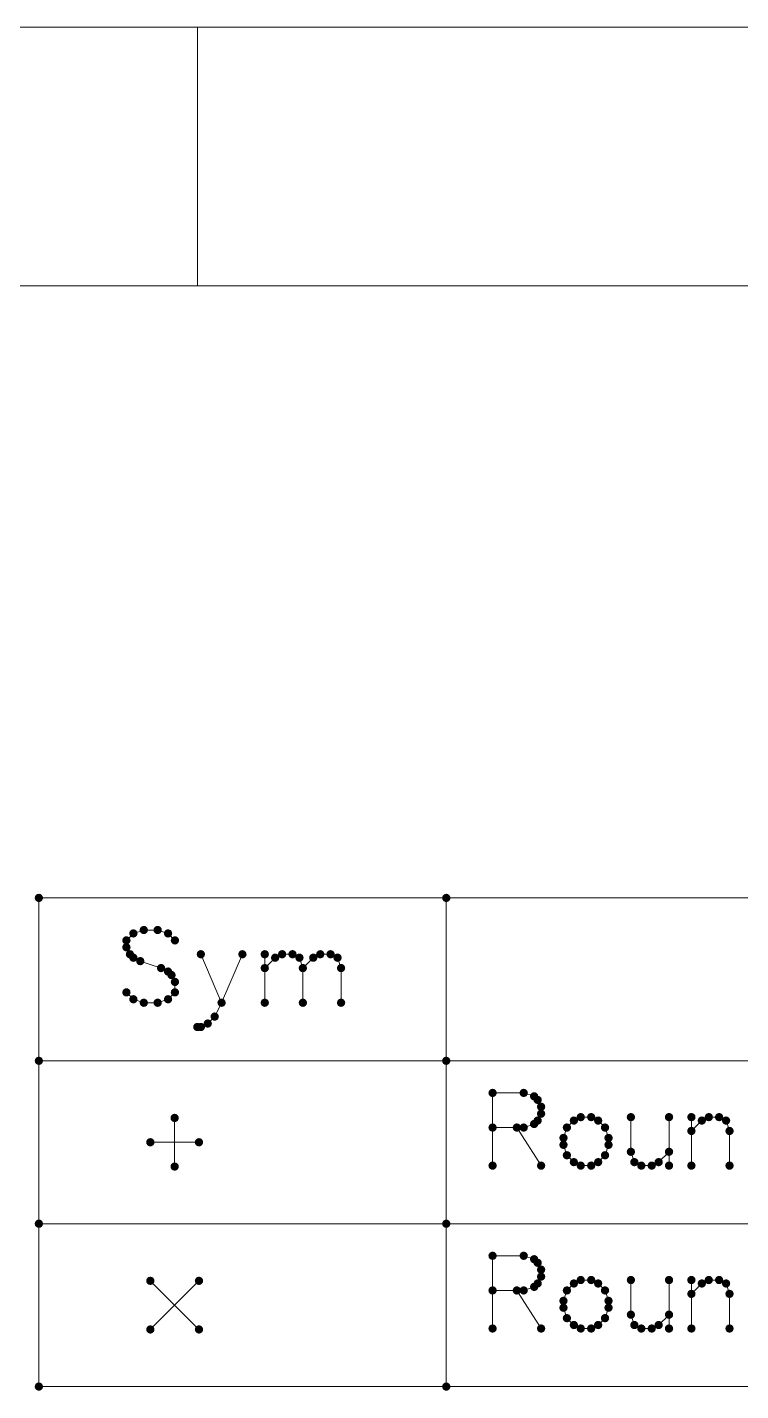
# Model space of a CAD drawing. Header units: millimetres. Extents: x 0 to 279, y 0 to 216.
# Drawn here: x 135.52 to 153.03, y 176.14 to 209.62 of the extents above; entities that cross this region are included whole.
import ezdxf

# ---------------------------------------------------------------- set-up
doc = ezdxf.new("R2010")
doc.units = ezdxf.units.MM
doc.layers.get('0').update_dxf_attribs({"lineweight": 0})
doc.layers.add('9.1 Drawing sheet', color=9, linetype='Continuous', lineweight=9)

# ---------------------------------------------------------------- blocks, each defined once
blk = doc.blocks.new('Zoned border')
at = {"layer": '9.1 Drawing sheet'}
for p, q in [((6.35, 209.55), (273.05, 209.55)), ((139.7, 203.2), (139.7, 209.55))]:
    blk.add_line(p, q, dxfattribs=at)
blk = doc.blocks.new('Paper Frame')
at = {"layer": '9.1 Drawing sheet'}
blk.add_line((12.7, 203.2), (266.7, 203.2), dxfattribs=at)
blk.add_blockref('Zoned border', (0, 0), dxfattribs=at)
blk = doc.blocks.new('pcb')
h = blk.add_hatch(color=256)
edge = h.paths.add_edge_path(flags=0)
edge.add_arc((105.807, 38.1), 0.102, 0, 360)
h = blk.add_hatch(color=256)
edge = h.paths.add_edge_path(flags=0)
edge.add_arc((105.807, 38.1), 0.102, 0, 360)
h = blk.add_hatch(color=256)
edge = h.paths.add_edge_path(flags=0)
edge.add_arc((115.807, 38.1), 0.102, 0, 360)
h = blk.add_hatch(color=256)
edge = h.paths.add_edge_path(flags=0)
edge.add_arc((115.807, 38.1), 0.102, 0, 360)
h = blk.add_hatch(color=256)
edge = h.paths.add_edge_path(flags=0)
edge.add_arc((115.807, 38.1), 0.102, 0, 360)
h = blk.add_hatch(color=256)
edge = h.paths.add_edge_path(flags=0)
edge.add_arc((108.127, 37.228), 0.102, 0, 360)
h = blk.add_hatch(color=256)
edge = h.paths.add_edge_path(flags=0)
edge.add_arc((108.383, 37.312), 0.102, 0, 360)
h = blk.add_hatch(color=256)
edge = h.paths.add_edge_path(flags=0)
edge.add_arc((108.723, 37.312), 0.102, 0, 360)
h = blk.add_hatch(color=256)
edge = h.paths.add_edge_path(flags=0)
edge.add_arc((108.978, 37.228), 0.102, 0, 360)
h = blk.add_hatch(color=256)
edge = h.paths.add_edge_path(flags=0)
edge.add_arc((107.956, 37.057), 0.102, 0, 360)
h = blk.add_hatch(color=256)
edge = h.paths.add_edge_path(flags=0)
edge.add_arc((107.956, 36.888), 0.102, 0, 360)
h = blk.add_hatch(color=256)
edge = h.paths.add_edge_path(flags=0)
edge.add_arc((109.147, 37.057), 0.102, 0, 360)
h = blk.add_hatch(color=256)
edge = h.paths.add_edge_path(flags=0)
edge.add_arc((108.043, 36.717), 0.102, 0, 360)
h = blk.add_hatch(color=256)
edge = h.paths.add_edge_path(flags=0)
edge.add_arc((108.127, 36.632), 0.102, 0, 360)
h = blk.add_hatch(color=256)
edge = h.paths.add_edge_path(flags=0)
edge.add_arc((108.296, 36.548), 0.102, 0, 360)
h = blk.add_hatch(color=256)
edge = h.paths.add_edge_path(flags=0)
edge.add_arc((109.783, 36.717), 0.102, 0, 360)
h = blk.add_hatch(color=256)
edge = h.paths.add_edge_path(flags=0)
edge.add_arc((110.803, 36.717), 0.102, 0, 360)
h = blk.add_hatch(color=256)
edge = h.paths.add_edge_path(flags=0)
edge.add_arc((111.352, 36.717), 0.102, 0, 360)
h = blk.add_hatch(color=256)
edge = h.paths.add_edge_path(flags=0)
edge.add_arc((111.607, 36.632), 0.102, 0, 360)
h = blk.add_hatch(color=256)
edge = h.paths.add_edge_path(flags=0)
edge.add_arc((111.778, 36.717), 0.102, 0, 360)
h = blk.add_hatch(color=256)
edge = h.paths.add_edge_path(flags=0)
edge.add_arc((112.032, 36.717), 0.102, 0, 360)
h = blk.add_hatch(color=256)
edge = h.paths.add_edge_path(flags=0)
edge.add_arc((112.203, 36.632), 0.102, 0, 360)
h = blk.add_hatch(color=256)
edge = h.paths.add_edge_path(flags=0)
edge.add_arc((112.543, 36.632), 0.102, 0, 360)
h = blk.add_hatch(color=256)
edge = h.paths.add_edge_path(flags=0)
edge.add_arc((112.714, 36.717), 0.102, 0, 360)
h = blk.add_hatch(color=256)
edge = h.paths.add_edge_path(flags=0)
edge.add_arc((112.967, 36.717), 0.102, 0, 360)
h = blk.add_hatch(color=256)
edge = h.paths.add_edge_path(flags=0)
edge.add_arc((113.138, 36.632), 0.102, 0, 360)
h = blk.add_hatch(color=256)
edge = h.paths.add_edge_path(flags=0)
edge.add_arc((108.807, 36.377), 0.102, 0, 360)
h = blk.add_hatch(color=256)
edge = h.paths.add_edge_path(flags=0)
edge.add_arc((108.978, 36.292), 0.102, 0, 360)
h = blk.add_hatch(color=256)
edge = h.paths.add_edge_path(flags=0)
edge.add_arc((109.063, 36.206), 0.102, 0, 360)
h = blk.add_hatch(color=256)
edge = h.paths.add_edge_path(flags=0)
edge.add_arc((111.352, 36.377), 0.102, 0, 360)
h = blk.add_hatch(color=256)
edge = h.paths.add_edge_path(flags=0)
edge.add_arc((112.287, 36.377), 0.102, 0, 360)
h = blk.add_hatch(color=256)
edge = h.paths.add_edge_path(flags=0)
edge.add_arc((112.287, 36.377), 0.102, 0, 360)
h = blk.add_hatch(color=256)
edge = h.paths.add_edge_path(flags=0)
edge.add_arc((113.225, 36.377), 0.102, 0, 360)
h = blk.add_hatch(color=256)
edge = h.paths.add_edge_path(flags=0)
edge.add_arc((107.956, 35.781), 0.102, 0, 360)
h = blk.add_hatch(color=256)
edge = h.paths.add_edge_path(flags=0)
edge.add_arc((109.147, 36.037), 0.102, 0, 360)
h = blk.add_hatch(color=256)
edge = h.paths.add_edge_path(flags=0)
edge.add_arc((109.147, 35.781), 0.102, 0, 360)
h = blk.add_hatch(color=256)
edge = h.paths.add_edge_path(flags=0)
edge.add_arc((108.127, 35.612), 0.102, 0, 360)
h = blk.add_hatch(color=256)
edge = h.paths.add_edge_path(flags=0)
edge.add_arc((108.383, 35.526), 0.102, 0, 360)
h = blk.add_hatch(color=256)
edge = h.paths.add_edge_path(flags=0)
edge.add_arc((108.723, 35.526), 0.102, 0, 360)
h = blk.add_hatch(color=256)
edge = h.paths.add_edge_path(flags=0)
edge.add_arc((108.978, 35.612), 0.102, 0, 360)
h = blk.add_hatch(color=256)
edge = h.paths.add_edge_path(flags=0)
edge.add_arc((110.292, 35.526), 0.102, 0, 360)
h = blk.add_hatch(color=256)
edge = h.paths.add_edge_path(flags=0)
edge.add_arc((110.292, 35.526), 0.102, 0, 360)
h = blk.add_hatch(color=256)
edge = h.paths.add_edge_path(flags=0)
edge.add_arc((111.352, 35.526), 0.102, 0, 360)
h = blk.add_hatch(color=256)
edge = h.paths.add_edge_path(flags=0)
edge.add_arc((112.287, 35.526), 0.102, 0, 360)
h = blk.add_hatch(color=256)
edge = h.paths.add_edge_path(flags=0)
edge.add_arc((113.225, 35.526), 0.102, 0, 360)
h = blk.add_hatch(color=256)
edge = h.paths.add_edge_path(flags=0)
edge.add_arc((110.123, 35.186), 0.102, 0, 360)
h = blk.add_hatch(color=256)
edge = h.paths.add_edge_path(flags=0)
edge.add_arc((109.696, 34.93), 0.102, 0, 360)
h = blk.add_hatch(color=256)
edge = h.paths.add_edge_path(flags=0)
edge.add_arc((109.783, 34.93), 0.102, 0, 360)
h = blk.add_hatch(color=256)
edge = h.paths.add_edge_path(flags=0)
edge.add_arc((109.952, 35.015), 0.102, 0, 360)
h = blk.add_hatch(color=256)
edge = h.paths.add_edge_path(flags=0)
edge.add_arc((105.807, 34.1), 0.102, 0, 360)
h = blk.add_hatch(color=256)
edge = h.paths.add_edge_path(flags=0)
edge.add_arc((105.807, 34.1), 0.102, 0, 360)
h = blk.add_hatch(color=256)
edge = h.paths.add_edge_path(flags=0)
edge.add_arc((105.807, 34.1), 0.102, 0, 360)
h = blk.add_hatch(color=256)
edge = h.paths.add_edge_path(flags=0)
edge.add_arc((115.807, 34.1), 0.102, 0, 360)
h = blk.add_hatch(color=256)
edge = h.paths.add_edge_path(flags=0)
edge.add_arc((115.807, 34.1), 0.102, 0, 360)
h = blk.add_hatch(color=256)
edge = h.paths.add_edge_path(flags=0)
edge.add_arc((115.807, 34.1), 0.102, 0, 360)
h = blk.add_hatch(color=256)
edge = h.paths.add_edge_path(flags=0)
edge.add_arc((115.807, 34.1), 0.102, 0, 360)
h = blk.add_hatch(color=256)
edge = h.paths.add_edge_path(flags=0)
edge.add_arc((115.807, 34.1), 0.102, 0, 360)
h = blk.add_hatch(color=256)
edge = h.paths.add_edge_path(flags=0)
edge.add_arc((116.944, 33.312), 0.102, 0, 360)
h = blk.add_hatch(color=256)
edge = h.paths.add_edge_path(flags=0)
edge.add_arc((117.708, 33.312), 0.102, 0, 360)
h = blk.add_hatch(color=256)
edge = h.paths.add_edge_path(flags=0)
edge.add_arc((117.964, 33.228), 0.102, 0, 360)
h = blk.add_hatch(color=256)
edge = h.paths.add_edge_path(flags=0)
edge.add_arc((118.05, 33.141), 0.102, 0, 360)
h = blk.add_hatch(color=256)
edge = h.paths.add_edge_path(flags=0)
edge.add_arc((118.135, 32.972), 0.102, 0, 360)
h = blk.add_hatch(color=256)
edge = h.paths.add_edge_path(flags=0)
edge.add_arc((118.135, 32.801), 0.102, 0, 360)
h = blk.add_hatch(color=256)
edge = h.paths.add_edge_path(flags=0)
edge.add_arc((119.108, 32.717), 0.102, 0, 360)
h = blk.add_hatch(color=256)
edge = h.paths.add_edge_path(flags=0)
edge.add_arc((119.108, 32.717), 0.102, 0, 360)
h = blk.add_hatch(color=256)
edge = h.paths.add_edge_path(flags=0)
edge.add_arc((119.364, 32.717), 0.102, 0, 360)
h = blk.add_hatch(color=256)
edge = h.paths.add_edge_path(flags=0)
edge.add_arc((120.339, 32.717), 0.102, 0, 360)
h = blk.add_hatch(color=256)
edge = h.paths.add_edge_path(flags=0)
edge.add_arc((121.275, 32.717), 0.102, 0, 360)
h = blk.add_hatch(color=256)
edge = h.paths.add_edge_path(flags=0)
edge.add_arc((121.824, 32.717), 0.102, 0, 360)
h = blk.add_hatch(color=256)
edge = h.paths.add_edge_path(flags=0)
edge.add_arc((122.251, 32.717), 0.102, 0, 360)
h = blk.add_hatch(color=256)
edge = h.paths.add_edge_path(flags=0)
edge.add_arc((122.504, 32.717), 0.102, 0, 360)
h = blk.add_hatch(color=256)
edge = h.paths.add_edge_path(flags=0)
edge.add_arc((109.14, 32.697), 0.102, 0, 360)
h = blk.add_hatch(color=256)
edge = h.paths.add_edge_path(flags=0)
edge.add_arc((116.944, 32.461), 0.102, 0, 360)
h = blk.add_hatch(color=256)
edge = h.paths.add_edge_path(flags=0)
edge.add_arc((117.539, 32.461), 0.102, 0, 360)
h = blk.add_hatch(color=256)
edge = h.paths.add_edge_path(flags=0)
edge.add_arc((117.708, 32.461), 0.102, 0, 360)
h = blk.add_hatch(color=256)
edge = h.paths.add_edge_path(flags=0)
edge.add_arc((117.964, 32.548), 0.102, 0, 360)
h = blk.add_hatch(color=256)
edge = h.paths.add_edge_path(flags=0)
edge.add_arc((118.05, 32.632), 0.102, 0, 360)
h = blk.add_hatch(color=256)
edge = h.paths.add_edge_path(flags=0)
edge.add_arc((118.768, 32.461), 0.102, 0, 360)
h = blk.add_hatch(color=256)
edge = h.paths.add_edge_path(flags=0)
edge.add_arc((118.939, 32.632), 0.102, 0, 360)
h = blk.add_hatch(color=256)
edge = h.paths.add_edge_path(flags=0)
edge.add_arc((119.535, 32.632), 0.102, 0, 360)
h = blk.add_hatch(color=256)
edge = h.paths.add_edge_path(flags=0)
edge.add_arc((119.704, 32.461), 0.102, 0, 360)
h = blk.add_hatch(color=256)
edge = h.paths.add_edge_path(flags=0)
edge.add_arc((121.824, 32.377), 0.102, 0, 360)
h = blk.add_hatch(color=256)
edge = h.paths.add_edge_path(flags=0)
edge.add_arc((122.08, 32.632), 0.102, 0, 360)
h = blk.add_hatch(color=256)
edge = h.paths.add_edge_path(flags=0)
edge.add_arc((122.675, 32.632), 0.102, 0, 360)
h = blk.add_hatch(color=256)
edge = h.paths.add_edge_path(flags=0)
edge.add_arc((122.76, 32.377), 0.102, 0, 360)
h = blk.add_hatch(color=256)
edge = h.paths.add_edge_path(flags=0)
edge.add_arc((108.543, 32.1), 0.102, 0, 360)
h = blk.add_hatch(color=256)
edge = h.paths.add_edge_path(flags=0)
edge.add_arc((109.737, 32.1), 0.102, 0, 360)
h = blk.add_hatch(color=256)
edge = h.paths.add_edge_path(flags=0)
edge.add_arc((118.684, 32.206), 0.102, 0, 360)
h = blk.add_hatch(color=256)
edge = h.paths.add_edge_path(flags=0)
edge.add_arc((119.79, 32.206), 0.102, 0, 360)
h = blk.add_hatch(color=256)
edge = h.paths.add_edge_path(flags=0)
edge.add_arc((118.684, 32.037), 0.102, 0, 360)
h = blk.add_hatch(color=256)
edge = h.paths.add_edge_path(flags=0)
edge.add_arc((118.768, 31.781), 0.102, 0, 360)
h = blk.add_hatch(color=256)
edge = h.paths.add_edge_path(flags=0)
edge.add_arc((119.704, 31.781), 0.102, 0, 360)
h = blk.add_hatch(color=256)
edge = h.paths.add_edge_path(flags=0)
edge.add_arc((119.79, 32.037), 0.102, 0, 360)
h = blk.add_hatch(color=256)
edge = h.paths.add_edge_path(flags=0)
edge.add_arc((120.339, 31.866), 0.102, 0, 360)
h = blk.add_hatch(color=256)
edge = h.paths.add_edge_path(flags=0)
edge.add_arc((121.275, 31.866), 0.102, 0, 360)
h = blk.add_hatch(color=256)
edge = h.paths.add_edge_path(flags=0)
edge.add_arc((109.14, 31.503), 0.102, 0, 360)
h = blk.add_hatch(color=256)
edge = h.paths.add_edge_path(flags=0)
edge.add_arc((116.944, 31.526), 0.102, 0, 360)
h = blk.add_hatch(color=256)
edge = h.paths.add_edge_path(flags=0)
edge.add_arc((118.135, 31.526), 0.102, 0, 360)
h = blk.add_hatch(color=256)
edge = h.paths.add_edge_path(flags=0)
edge.add_arc((118.939, 31.612), 0.102, 0, 360)
h = blk.add_hatch(color=256)
edge = h.paths.add_edge_path(flags=0)
edge.add_arc((119.108, 31.526), 0.102, 0, 360)
h = blk.add_hatch(color=256)
edge = h.paths.add_edge_path(flags=0)
edge.add_arc((119.364, 31.526), 0.102, 0, 360)
h = blk.add_hatch(color=256)
edge = h.paths.add_edge_path(flags=0)
edge.add_arc((119.535, 31.612), 0.102, 0, 360)
h = blk.add_hatch(color=256)
edge = h.paths.add_edge_path(flags=0)
edge.add_arc((120.424, 31.612), 0.102, 0, 360)
h = blk.add_hatch(color=256)
edge = h.paths.add_edge_path(flags=0)
edge.add_arc((120.595, 31.526), 0.102, 0, 360)
h = blk.add_hatch(color=256)
edge = h.paths.add_edge_path(flags=0)
edge.add_arc((120.85, 31.526), 0.102, 0, 360)
h = blk.add_hatch(color=256)
edge = h.paths.add_edge_path(flags=0)
edge.add_arc((121.02, 31.612), 0.102, 0, 360)
h = blk.add_hatch(color=256)
edge = h.paths.add_edge_path(flags=0)
edge.add_arc((121.275, 31.526), 0.102, 0, 360)
h = blk.add_hatch(color=256)
edge = h.paths.add_edge_path(flags=0)
edge.add_arc((121.824, 31.526), 0.102, 0, 360)
h = blk.add_hatch(color=256)
edge = h.paths.add_edge_path(flags=0)
edge.add_arc((122.76, 31.526), 0.102, 0, 360)
h = blk.add_hatch(color=256)
edge = h.paths.add_edge_path(flags=0)
edge.add_arc((105.807, 30.1), 0.102, 0, 360)
h = blk.add_hatch(color=256)
edge = h.paths.add_edge_path(flags=0)
edge.add_arc((105.807, 30.1), 0.102, 0, 360)
h = blk.add_hatch(color=256)
edge = h.paths.add_edge_path(flags=0)
edge.add_arc((105.807, 30.1), 0.102, 0, 360)
h = blk.add_hatch(color=256)
edge = h.paths.add_edge_path(flags=0)
edge.add_arc((115.807, 30.1), 0.102, 0, 360)
h = blk.add_hatch(color=256)
edge = h.paths.add_edge_path(flags=0)
edge.add_arc((115.807, 30.1), 0.102, 0, 360)
h = blk.add_hatch(color=256)
edge = h.paths.add_edge_path(flags=0)
edge.add_arc((115.807, 30.1), 0.102, 0, 360)
h = blk.add_hatch(color=256)
edge = h.paths.add_edge_path(flags=0)
edge.add_arc((115.807, 30.1), 0.102, 0, 360)
h = blk.add_hatch(color=256)
edge = h.paths.add_edge_path(flags=0)
edge.add_arc((115.807, 30.1), 0.102, 0, 360)
h = blk.add_hatch(color=256)
edge = h.paths.add_edge_path(flags=0)
edge.add_arc((116.944, 29.312), 0.102, 0, 360)
h = blk.add_hatch(color=256)
edge = h.paths.add_edge_path(flags=0)
edge.add_arc((117.708, 29.312), 0.102, 0, 360)
h = blk.add_hatch(color=256)
edge = h.paths.add_edge_path(flags=0)
edge.add_arc((117.964, 29.228), 0.102, 0, 360)
h = blk.add_hatch(color=256)
edge = h.paths.add_edge_path(flags=0)
edge.add_arc((118.05, 29.141), 0.102, 0, 360)
h = blk.add_hatch(color=256)
edge = h.paths.add_edge_path(flags=0)
edge.add_arc((108.543, 28.697), 0.102, 0, 360)
h = blk.add_hatch(color=256)
edge = h.paths.add_edge_path(flags=0)
edge.add_arc((109.737, 28.697), 0.102, 0, 360)
h = blk.add_hatch(color=256)
edge = h.paths.add_edge_path(flags=0)
edge.add_arc((118.135, 28.972), 0.102, 0, 360)
h = blk.add_hatch(color=256)
edge = h.paths.add_edge_path(flags=0)
edge.add_arc((118.135, 28.801), 0.102, 0, 360)
h = blk.add_hatch(color=256)
edge = h.paths.add_edge_path(flags=0)
edge.add_arc((119.108, 28.717), 0.102, 0, 360)
h = blk.add_hatch(color=256)
edge = h.paths.add_edge_path(flags=0)
edge.add_arc((119.108, 28.717), 0.102, 0, 360)
h = blk.add_hatch(color=256)
edge = h.paths.add_edge_path(flags=0)
edge.add_arc((119.364, 28.717), 0.102, 0, 360)
h = blk.add_hatch(color=256)
edge = h.paths.add_edge_path(flags=0)
edge.add_arc((120.339, 28.717), 0.102, 0, 360)
h = blk.add_hatch(color=256)
edge = h.paths.add_edge_path(flags=0)
edge.add_arc((121.275, 28.717), 0.102, 0, 360)
h = blk.add_hatch(color=256)
edge = h.paths.add_edge_path(flags=0)
edge.add_arc((121.824, 28.717), 0.102, 0, 360)
h = blk.add_hatch(color=256)
edge = h.paths.add_edge_path(flags=0)
edge.add_arc((122.251, 28.717), 0.102, 0, 360)
h = blk.add_hatch(color=256)
edge = h.paths.add_edge_path(flags=0)
edge.add_arc((122.504, 28.717), 0.102, 0, 360)
h = blk.add_hatch(color=256)
edge = h.paths.add_edge_path(flags=0)
edge.add_arc((116.944, 28.461), 0.102, 0, 360)
h = blk.add_hatch(color=256)
edge = h.paths.add_edge_path(flags=0)
edge.add_arc((117.539, 28.461), 0.102, 0, 360)
h = blk.add_hatch(color=256)
edge = h.paths.add_edge_path(flags=0)
edge.add_arc((117.708, 28.461), 0.102, 0, 360)
h = blk.add_hatch(color=256)
edge = h.paths.add_edge_path(flags=0)
edge.add_arc((117.964, 28.548), 0.102, 0, 360)
h = blk.add_hatch(color=256)
edge = h.paths.add_edge_path(flags=0)
edge.add_arc((118.05, 28.632), 0.102, 0, 360)
h = blk.add_hatch(color=256)
edge = h.paths.add_edge_path(flags=0)
edge.add_arc((118.768, 28.461), 0.102, 0, 360)
h = blk.add_hatch(color=256)
edge = h.paths.add_edge_path(flags=0)
edge.add_arc((118.939, 28.632), 0.102, 0, 360)
h = blk.add_hatch(color=256)
edge = h.paths.add_edge_path(flags=0)
edge.add_arc((119.535, 28.632), 0.102, 0, 360)
h = blk.add_hatch(color=256)
edge = h.paths.add_edge_path(flags=0)
edge.add_arc((119.704, 28.461), 0.102, 0, 360)
h = blk.add_hatch(color=256)
edge = h.paths.add_edge_path(flags=0)
edge.add_arc((121.824, 28.377), 0.102, 0, 360)
h = blk.add_hatch(color=256)
edge = h.paths.add_edge_path(flags=0)
edge.add_arc((122.08, 28.632), 0.102, 0, 360)
h = blk.add_hatch(color=256)
edge = h.paths.add_edge_path(flags=0)
edge.add_arc((122.675, 28.632), 0.102, 0, 360)
h = blk.add_hatch(color=256)
edge = h.paths.add_edge_path(flags=0)
edge.add_arc((122.76, 28.377), 0.102, 0, 360)
h = blk.add_hatch(color=256)
edge = h.paths.add_edge_path(flags=0)
edge.add_arc((118.684, 28.206), 0.102, 0, 360)
h = blk.add_hatch(color=256)
edge = h.paths.add_edge_path(flags=0)
edge.add_arc((118.684, 28.037), 0.102, 0, 360)
h = blk.add_hatch(color=256)
edge = h.paths.add_edge_path(flags=0)
edge.add_arc((119.79, 28.206), 0.102, 0, 360)
h = blk.add_hatch(color=256)
edge = h.paths.add_edge_path(flags=0)
edge.add_arc((119.79, 28.037), 0.102, 0, 360)
h = blk.add_hatch(color=256)
edge = h.paths.add_edge_path(flags=0)
edge.add_arc((118.768, 27.781), 0.102, 0, 360)
h = blk.add_hatch(color=256)
edge = h.paths.add_edge_path(flags=0)
edge.add_arc((119.704, 27.781), 0.102, 0, 360)
h = blk.add_hatch(color=256)
edge = h.paths.add_edge_path(flags=0)
edge.add_arc((120.339, 27.866), 0.102, 0, 360)
h = blk.add_hatch(color=256)
edge = h.paths.add_edge_path(flags=0)
edge.add_arc((121.275, 27.866), 0.102, 0, 360)
h = blk.add_hatch(color=256)
edge = h.paths.add_edge_path(flags=0)
edge.add_arc((108.543, 27.503), 0.102, 0, 360)
h = blk.add_hatch(color=256)
edge = h.paths.add_edge_path(flags=0)
edge.add_arc((109.737, 27.503), 0.102, 0, 360)
h = blk.add_hatch(color=256)
edge = h.paths.add_edge_path(flags=0)
edge.add_arc((116.944, 27.526), 0.102, 0, 360)
h = blk.add_hatch(color=256)
edge = h.paths.add_edge_path(flags=0)
edge.add_arc((118.135, 27.526), 0.102, 0, 360)
h = blk.add_hatch(color=256)
edge = h.paths.add_edge_path(flags=0)
edge.add_arc((118.939, 27.612), 0.102, 0, 360)
h = blk.add_hatch(color=256)
edge = h.paths.add_edge_path(flags=0)
edge.add_arc((119.108, 27.526), 0.102, 0, 360)
h = blk.add_hatch(color=256)
edge = h.paths.add_edge_path(flags=0)
edge.add_arc((119.364, 27.526), 0.102, 0, 360)
h = blk.add_hatch(color=256)
edge = h.paths.add_edge_path(flags=0)
edge.add_arc((119.535, 27.612), 0.102, 0, 360)
h = blk.add_hatch(color=256)
edge = h.paths.add_edge_path(flags=0)
edge.add_arc((120.424, 27.612), 0.102, 0, 360)
h = blk.add_hatch(color=256)
edge = h.paths.add_edge_path(flags=0)
edge.add_arc((120.595, 27.526), 0.102, 0, 360)
h = blk.add_hatch(color=256)
edge = h.paths.add_edge_path(flags=0)
edge.add_arc((120.85, 27.526), 0.102, 0, 360)
h = blk.add_hatch(color=256)
edge = h.paths.add_edge_path(flags=0)
edge.add_arc((121.02, 27.612), 0.102, 0, 360)
h = blk.add_hatch(color=256)
edge = h.paths.add_edge_path(flags=0)
edge.add_arc((121.275, 27.526), 0.102, 0, 360)
h = blk.add_hatch(color=256)
edge = h.paths.add_edge_path(flags=0)
edge.add_arc((121.824, 27.526), 0.102, 0, 360)
h = blk.add_hatch(color=256)
edge = h.paths.add_edge_path(flags=0)
edge.add_arc((122.76, 27.526), 0.102, 0, 360)
h = blk.add_hatch(color=256)
edge = h.paths.add_edge_path(flags=0)
edge.add_arc((105.807, 26.1), 0.102, 0, 360)
h = blk.add_hatch(color=256)
edge = h.paths.add_edge_path(flags=0)
edge.add_arc((115.807, 26.1), 0.102, 0, 360)
h = blk.add_hatch(color=256)
edge = h.paths.add_edge_path(flags=0)
edge.add_arc((115.807, 26.1), 0.102, 0, 360)
at = {"flags": 128}
for points in [[(105.807, 38.1), (105.807, 38.1), (115.807, 38.1), (115.807, 38.1), (115.807, 34.1), (115.807, 34.1), (105.807, 34.1), (105.807, 34.1), (105.807, 38.1)], [(115.807, 38.1), (115.807, 38.1), (149.14, 38.1), (149.14, 38.1), (149.14, 34.1), (149.14, 34.1), (115.807, 34.1), (115.807, 34.1), (115.807, 38.1)], [(105.807, 34.1), (105.807, 34.1), (115.807, 34.1), (115.807, 34.1), (115.807, 30.1), (115.807, 30.1), (105.807, 30.1), (105.807, 30.1), (105.807, 34.1)], [(115.807, 34.1), (115.807, 34.1), (149.14, 34.1), (149.14, 34.1), (149.14, 30.1), (149.14, 30.1), (115.807, 30.1), (115.807, 30.1), (115.807, 34.1)], [(119.108, 32.717), (119.108, 32.717), (118.939, 32.632), (118.939, 32.632), (118.768, 32.461), (118.768, 32.461), (118.684, 32.206), (118.684, 32.206), (118.684, 32.037), (118.684, 32.037), (118.768, 31.781), (118.768, 31.781), (118.939, 31.612), (118.939, 31.612), (119.108, 31.526), (119.108, 31.526), (119.364, 31.526), (119.364, 31.526), (119.535, 31.612), (119.535, 31.612), (119.704, 31.781), (119.704, 31.781), (119.79, 32.037), (119.79, 32.037), (119.79, 32.206), (119.79, 32.206), (119.704, 32.461), (119.704, 32.461), (119.535, 32.632), (119.535, 32.632), (119.364, 32.717), (119.364, 32.717), (119.108, 32.717)], [(105.807, 30.1), (105.807, 30.1), (115.807, 30.1), (115.807, 30.1), (115.807, 26.1), (115.807, 26.1), (105.807, 26.1), (105.807, 26.1), (105.807, 30.1)], [(115.807, 30.1), (115.807, 30.1), (149.14, 30.1), (149.14, 30.1), (149.14, 26.1), (149.14, 26.1), (115.807, 26.1), (115.807, 26.1), (115.807, 30.1)], [(119.108, 28.717), (119.108, 28.717), (118.939, 28.632), (118.939, 28.632), (118.768, 28.461), (118.768, 28.461), (118.684, 28.206), (118.684, 28.206), (118.684, 28.037), (118.684, 28.037), (118.768, 27.781), (118.768, 27.781), (118.939, 27.612), (118.939, 27.612), (119.108, 27.526), (119.108, 27.526), (119.364, 27.526), (119.364, 27.526), (119.535, 27.612), (119.535, 27.612), (119.704, 27.781), (119.704, 27.781), (119.79, 28.037), (119.79, 28.037), (119.79, 28.206), (119.79, 28.206), (119.704, 28.461), (119.704, 28.461), (119.535, 28.632), (119.535, 28.632), (119.364, 28.717), (119.364, 28.717), (119.108, 28.717)]]:
    blk.add_lwpolyline(points, close=True, dxfattribs=at)
for points in [[(109.147, 37.057), (109.147, 37.057), (108.978, 37.228), (108.978, 37.228), (108.723, 37.312), (108.723, 37.312), (108.383, 37.312), (108.383, 37.312), (108.127, 37.228), (108.127, 37.228), (107.956, 37.057), (107.956, 37.057), (107.956, 36.888), (107.956, 36.888), (108.043, 36.717), (108.043, 36.717), (108.127, 36.632), (108.127, 36.632), (108.296, 36.548), (108.296, 36.548), (108.807, 36.377), (108.807, 36.377), (108.978, 36.292), (108.978, 36.292), (109.063, 36.206), (109.063, 36.206), (109.147, 36.037), (109.147, 36.037), (109.147, 35.781), (109.147, 35.781), (108.978, 35.612), (108.978, 35.612), (108.723, 35.526), (108.723, 35.526), (108.383, 35.526), (108.383, 35.526), (108.127, 35.612), (108.127, 35.612), (107.956, 35.781), (107.956, 35.781)], [(109.783, 36.717), (109.783, 36.717), (110.292, 35.526), (110.292, 35.526), (110.123, 35.186), (110.123, 35.186), (109.952, 35.015), (109.952, 35.015), (109.783, 34.93), (109.783, 34.93), (109.696, 34.93), (109.696, 34.93)], [(110.803, 36.717), (110.803, 36.717), (110.292, 35.526), (110.292, 35.526)], [(111.352, 36.717), (111.352, 36.717), (111.352, 35.526), (111.352, 35.526)], [(111.352, 36.377), (111.352, 36.377), (111.607, 36.632), (111.607, 36.632), (111.778, 36.717), (111.778, 36.717), (112.032, 36.717), (112.032, 36.717), (112.203, 36.632), (112.203, 36.632), (112.287, 36.377), (112.287, 36.377), (112.287, 35.526), (112.287, 35.526)], [(112.287, 36.377), (112.287, 36.377), (112.543, 36.632), (112.543, 36.632), (112.714, 36.717), (112.714, 36.717), (112.967, 36.717), (112.967, 36.717), (113.138, 36.632), (113.138, 36.632), (113.225, 36.377), (113.225, 36.377), (113.225, 35.526), (113.225, 35.526)], [(116.944, 32.461), (116.944, 32.461), (117.708, 32.461), (117.708, 32.461), (117.964, 32.548), (117.964, 32.548), (118.05, 32.632), (118.05, 32.632), (118.135, 32.801), (118.135, 32.801), (118.135, 32.972), (118.135, 32.972), (118.05, 33.141), (118.05, 33.141), (117.964, 33.228), (117.964, 33.228), (117.708, 33.312), (117.708, 33.312), (116.944, 33.312), (116.944, 33.312), (116.944, 31.526), (116.944, 31.526)], [(109.14, 32.697), (109.14, 32.697), (109.14, 31.503), (109.14, 31.503)], [(120.339, 32.717), (120.339, 32.717), (120.339, 31.866), (120.339, 31.866), (120.424, 31.612), (120.424, 31.612), (120.595, 31.526), (120.595, 31.526), (120.85, 31.526), (120.85, 31.526), (121.02, 31.612), (121.02, 31.612), (121.275, 31.866), (121.275, 31.866)], [(121.275, 32.717), (121.275, 32.717), (121.275, 31.526), (121.275, 31.526)], [(121.824, 32.717), (121.824, 32.717), (121.824, 31.526), (121.824, 31.526)], [(121.824, 32.377), (121.824, 32.377), (122.08, 32.632), (122.08, 32.632), (122.251, 32.717), (122.251, 32.717), (122.504, 32.717), (122.504, 32.717), (122.675, 32.632), (122.675, 32.632), (122.76, 32.377), (122.76, 32.377), (122.76, 31.526), (122.76, 31.526)], [(117.539, 32.461), (117.539, 32.461), (118.135, 31.526), (118.135, 31.526)], [(108.543, 32.1), (108.543, 32.1), (109.737, 32.1), (109.737, 32.1)], [(116.944, 28.461), (116.944, 28.461), (117.708, 28.461), (117.708, 28.461), (117.964, 28.548), (117.964, 28.548), (118.05, 28.632), (118.05, 28.632), (118.135, 28.801), (118.135, 28.801), (118.135, 28.972), (118.135, 28.972), (118.05, 29.141), (118.05, 29.141), (117.964, 29.228), (117.964, 29.228), (117.708, 29.312), (117.708, 29.312), (116.944, 29.312), (116.944, 29.312), (116.944, 27.526), (116.944, 27.526)], [(108.543, 28.697), (108.543, 28.697), (109.737, 27.503), (109.737, 27.503)], [(109.737, 28.697), (109.737, 28.697), (108.543, 27.503), (108.543, 27.503)], [(117.539, 28.461), (117.539, 28.461), (118.135, 27.526), (118.135, 27.526)], [(120.339, 28.717), (120.339, 28.717), (120.339, 27.866), (120.339, 27.866), (120.424, 27.612), (120.424, 27.612), (120.595, 27.526), (120.595, 27.526), (120.85, 27.526), (120.85, 27.526), (121.02, 27.612), (121.02, 27.612), (121.275, 27.866), (121.275, 27.866)], [(121.275, 28.717), (121.275, 28.717), (121.275, 27.526), (121.275, 27.526)], [(121.824, 28.717), (121.824, 28.717), (121.824, 27.526), (121.824, 27.526)], [(121.824, 28.377), (121.824, 28.377), (122.08, 28.632), (122.08, 28.632), (122.251, 28.717), (122.251, 28.717), (122.504, 28.717), (122.504, 28.717), (122.675, 28.632), (122.675, 28.632), (122.76, 28.377), (122.76, 28.377), (122.76, 27.526), (122.76, 27.526)]]:
    blk.add_lwpolyline(points, dxfattribs=at)

msp = doc.modelspace()

# ---------------------------------------------------------------- block references
at = {"color": 18}
msp.add_blockref('pcb', (30, 150.14), dxfattribs=at)
at = {"layer": '9.1 Drawing sheet', "color": 18}
msp.add_blockref('Paper Frame', (0, 0.07), dxfattribs=at)

doc.saveas('drawing.dxf')
